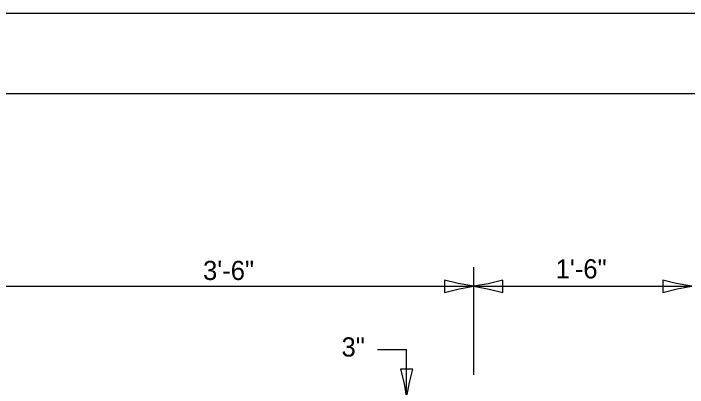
# Model space of a CAD drawing. Extents: x 2133490 to 2172050, y 2138301 to 2145980.
# Drawn here: x 2140612.8 to 2140823.8, y 2142420.6 to 2142537.6 of the extents above; entities that cross this region are included whole.
import ezdxf

# ---------------------------------------------------------------- set-up
doc = ezdxf.new("R2010")
doc.units = 0
for name, color, linetype in [('Level 63', 7, 'Continuous'), ('Sheets_50 Reference Boundary', 7, 'Continuous'), ('Sheets_General Details', 7, 'Continuous'), ('Sheets_Printer Plotting Border', 7, 'Continuous'), ('Topo_Bridge Structures', 7, 'Continuous')]:
    doc.layers.add(name, color=color, linetype=linetype)

msp = doc.modelspace()

# ---------------------------------------------------------------- linework, layer by layer
at = {"layer": 'Level 63'}
for p, q in [((2140756.83, 2142424.62), (2140756.83, 2142458.26)), ((2140599.97, 2142452.26), (2140756.83, 2142452.26)), ((2140756.83, 2142452.26), (2140825.08, 2142452.26)), ((2140726.74, 2142432.5), (2140735.85, 2142432.5)), ((2140735.85, 2142417.29), (2140735.85, 2142432.5))]:
    msp.add_line(p, q, dxfattribs=at)
at = {"layer": 'Sheets_50 Reference Boundary'}
msp.add_lwpolyline([(2140389.66, 2142512.57), (2141964.66, 2142512.57), (2141964.66, 2141512.58), (2140389.66, 2141512.58)], close=True, dxfattribs=at)
at = {"layer": 'Sheets_General Details'}
msp.add_line((2141989.66, 2142537.58), (2140289.66, 2142537.58), dxfattribs=at)
msp.add_lwpolyline([(2140389.66, 2142512.58), (2141964.66, 2142512.58), (2141964.66, 2141462.58), (2140389.66, 2141462.58)], close=True, dxfattribs=at)
at = {"layer": 'Sheets_Printer Plotting Border'}
msp.add_lwpolyline([(2140289.66, 2141437.58), (2141989.66, 2141437.58), (2141989.66, 2142537.58), (2140289.66, 2142537.58)], close=True, dxfattribs=at)
at = {"layer": 'Topo_Bridge Structures'}
for points in [[(2140747.73, 2142454.17), (2140747.72, 2142452.26), (2140747.72, 2142450.36), (2140752.28, 2142451.48), (2140756.83, 2142452.26), (2140751.97, 2142453.15)], [(2140765.92, 2142450.36), (2140765.93, 2142452.26), (2140765.93, 2142454.17), (2140761.38, 2142453.05), (2140756.83, 2142452.26), (2140761.68, 2142451.38)], [(2140815.99, 2142454.17), (2140815.98, 2142452.26), (2140815.98, 2142450.36), (2140820.53, 2142451.48), (2140825.08, 2142452.26), (2140820.23, 2142453.15)], [(2140737.75, 2142426.39), (2140735.85, 2142426.4), (2140733.94, 2142426.4), (2140735.06, 2142421.84), (2140735.85, 2142417.29), (2140736.73, 2142422.15)]]:
    msp.add_lwpolyline(points, close=True, dxfattribs=at)

# ---------------------------------------------------------------- texts
at = {"layer": 'Level 63'}
for s, p in [('1\'-6"', (2140782.48, 2142454.72)), ('3\'-6"', (2140672.13, 2142454.24)), ('3"', (2140715.47, 2142430.3))]:
    msp.add_text(s, height=6, dxfattribs=at).set_placement(p)

doc.saveas('drawing.dxf')
